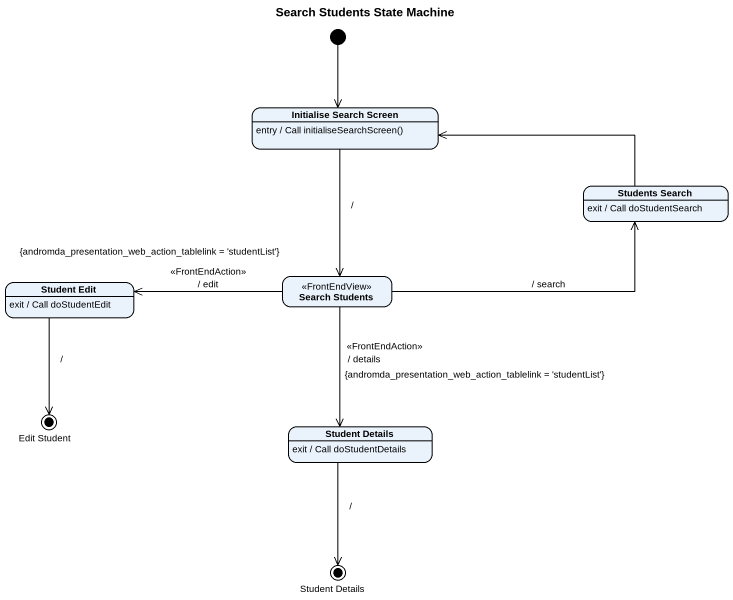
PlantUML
@startuml
title Search Students State Machine
hide empty description
state "Initialise Search Screen" as Initialise_Search_Screen
Initialise_Search_Screen : entry / Call initialiseSearchScreen()
state "Students Search" as Students_Search
Students_Search : exit / Call doStudentSearch
state "Student Edit" as Student_Edit
Student_Edit : exit / Call doStudentEdit
state "Search Students" as Search_Students <<FrontEndView>>
state "Edit Student" as Edit_Student <<end>>
state "Student Details" as Student_Details
Student_Details : exit / Call doStudentDetails
state "Student Details" as Student_Details_2 <<end>>
[*] --> Initialise_Search_Screen
Initialise_Search_Screen --> Search_Students : /
Students_Search -left-> Initialise_Search_Screen
Student_Edit --> Edit_Student : /
Search_Students -right-> Students_Search : / search
Search_Students -left-> Student_Edit : {andromda_presentation_web_action_tablelink = 'studentList'}\n<<FrontEndAction>>\n/ edit
Search_Students --> Student_Details : <<FrontEndAction>>\n/ details\n{andromda_presentation_web_action_tablelink = 'studentList'}
Student_Details --> Student_Details_2 : /
@enduml
